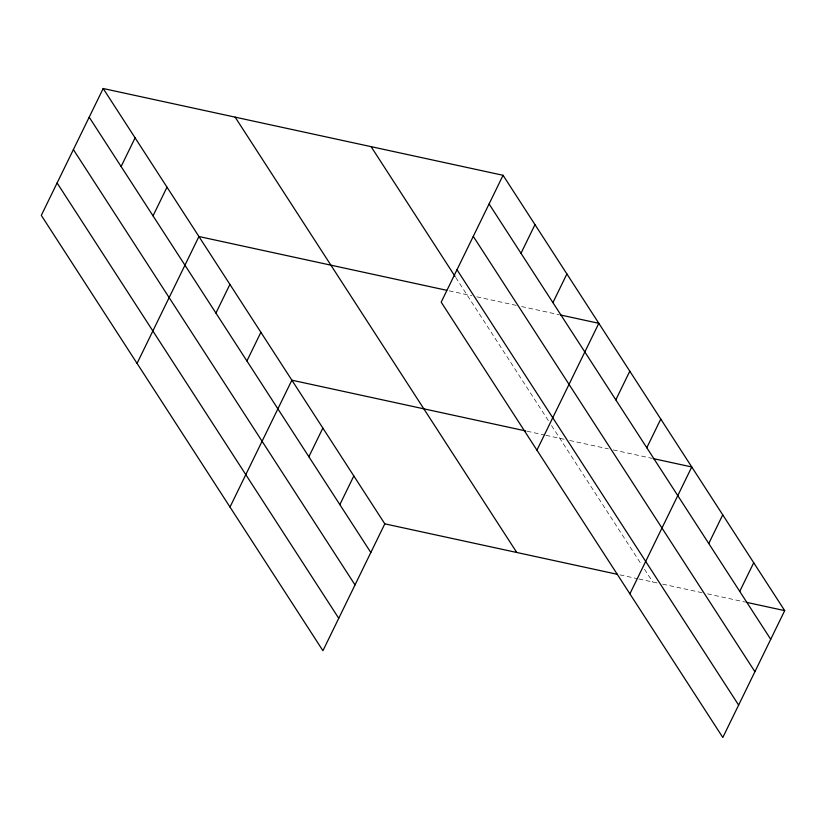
<?xml version="1.0" encoding="UTF-8"?>
<svg xmlns="http://www.w3.org/2000/svg" width="826" height="826" viewBox="0 0 826 826"><rect width="100%" height="100%" fill="white"/><g stroke="black" fill="none" stroke-linecap="round" stroke-linejoin="round"><path stroke-width="0.62" stroke-dasharray="4.13 3.1" d="M449.23 290.845L471.832 295.749M476.819 296.833L516.653 305.475M521.629 306.56L558.985 314.654M527.06 431.224L544.685 435.054M545.945 435.323L564.778 439.411M569.754 440.495L608.349 448.869M613.326 449.943L651.92 458.316M620.006 574.886L637.631 578.716M638.89 578.985L657.713 583.073M662.7 584.147L702.534 592.8M707.51 593.873L744.866 601.978M455.756 277.505L548.784 421.301M551.531 425.555L641.719 564.963M644.476 569.217L652.736 581.989"/><path stroke-width="1.24" d="M103.178 88.516L41.3 215.369L322.935 650.712L384.813 523.849L103.178 88.516L503.065 175.288L784.7 610.631L722.822 737.484L441.187 302.151L503.065 175.288M121.112 166.522L135.092 137.849M153.027 215.854L167.007 187.192M137.054 363.388L198.932 236.525L446.711 290.298M215.927 313.085L229.907 284.412M246.912 360.972L260.892 332.3M230 507.05L291.867 380.187L525.801 430.955M308.872 456.747L322.852 428.075M339.847 504.634L353.827 475.962M521 253.293L534.98 224.631M552.914 302.636L566.894 273.964M536.941 450.16L598.819 323.307L560.224 314.933M615.814 399.856L629.794 371.194M646.799 447.744L660.779 419.081M629.887 593.822L691.754 466.969L653.17 458.595M708.76 543.518L722.74 514.856M739.735 591.406L753.715 562.743M384.813 523.849L617.487 574.338M746.105 602.247L784.7 610.631M489.085 203.96L770.72 639.293M473.277 236.36L754.912 671.693M456.995 269.741L738.63 705.084M371.101 146.656L455.064 276.431M235.131 117.147L516.777 552.491M89.187 117.178L370.833 552.522M73.39 149.589L355.025 584.922M57.108 182.969L338.743 618.302"/></g></svg>
